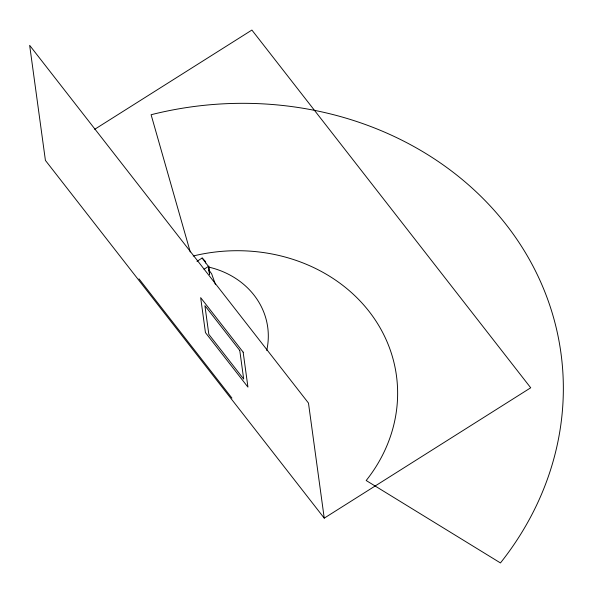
<?xml version="1.0" encoding="UTF-8"?>
<svg xmlns="http://www.w3.org/2000/svg" width="593" height="593" viewBox="0 0 593 593"><rect width="100%" height="100%" fill="white"/><g stroke="black" fill="none" stroke-linecap="round" stroke-linejoin="round"><path stroke-width="0.89" d="M204.014 269.266L208.921 266.109L209.537 274.5L208.432 266.398L202.139 258.007L196.987 261.35M94.687 129.311L251.892 30.058L530.713 387.785L324.238 518.149L45.416 160.414L29.65 45.335L308.471 403.062L324.238 518.149M202.139 258.007L205.43 261.446L205.645 263.025M138.992 278.843L231.93 398.088M209.648 271.142L211.627 273.788L215.526 284.677M208.684 270.304L209.685 271.631M190.257 251.981L151.104 114.731A332.08 294.024 -7.8 0 1 506.318 224.851A332.08 294.024 -7.8 0 1 500.448 562.942L366.185 480.515A166.04 147.012 -7.8 0 0 369.609 312.103A166.04 147.012 -7.8 0 0 193.214 255.991M209.292 267.235A83.02 73.502 -7.8 0 1 266.724 350.448M243.152 352.153L200.656 297.634L205.445 332.599L247.941 387.118L243.152 352.153M239.757 350.411L204.904 305.669L208.84 334.37L243.686 379.083L239.757 350.381"/></g></svg>
